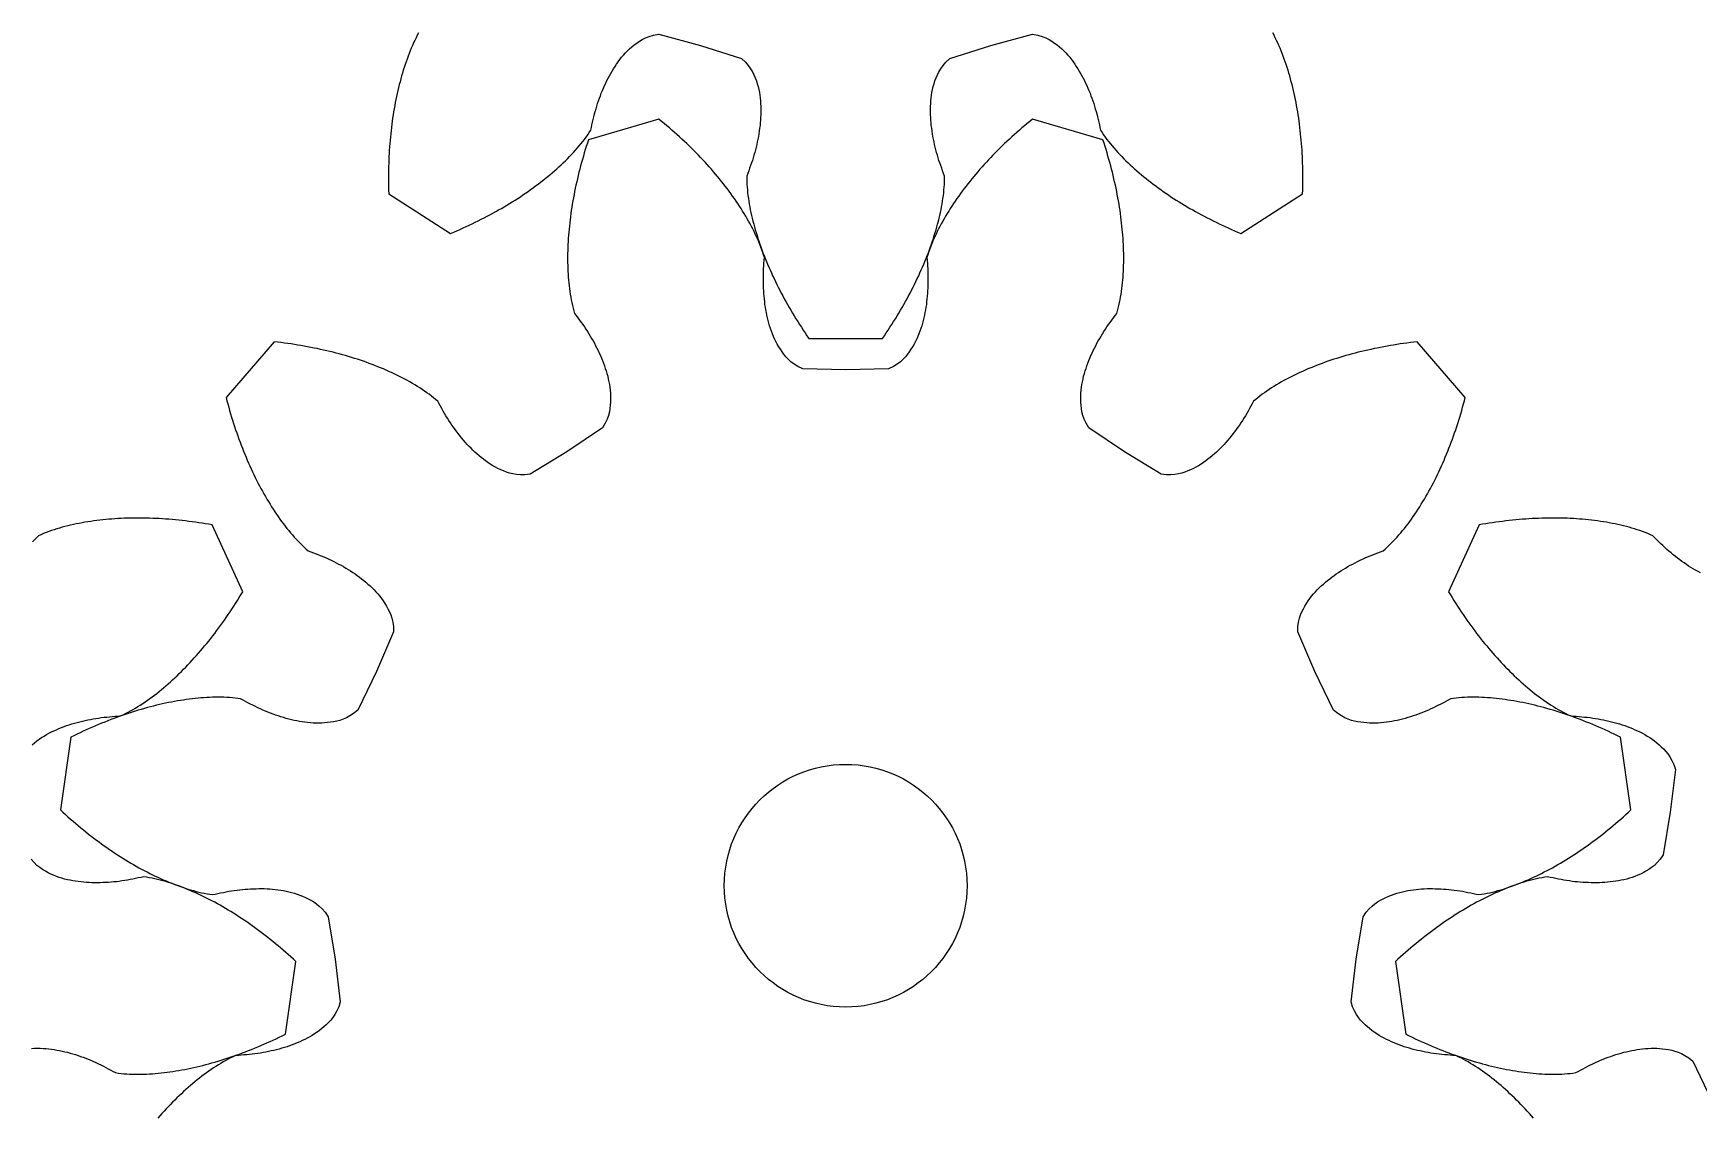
# Model space of a CAD drawing. Header units: metres. Extents: x -83 to 83, y -83 to 83.
# Drawn here: x -26.8 to 28.1, y -7.6 to 28.1 of the extents above; entities that cross this region are included whole.
import ezdxf

# ---------------------------------------------------------------- set-up
doc = ezdxf.new("R2010")
doc.units = ezdxf.units.M

msp = doc.modelspace()

# ---------------------------------------------------------------- linework, layer by layer
for points in [[(-14.075, 28.106), (-14.118, 28.024), (-14.16, 27.941), (-14.201, 27.857), (-14.24, 27.772), (-14.279, 27.686), (-14.316, 27.599), (-14.353, 27.512), (-14.388, 27.423), (-14.422, 27.334), (-14.455, 27.243), (-14.488, 27.152), (-14.519, 27.061), (-14.549, 26.968), (-14.579, 26.875), (-14.607, 26.781), (-14.635, 26.687), (-14.662, 26.591), (-14.687, 26.496), (-14.712, 26.399), (-14.736, 26.302), (-14.76, 26.204), (-14.782, 26.106), (-14.803, 26.007), (-14.824, 25.907), (-14.844, 25.807), (-14.863, 25.707), (-14.881, 25.606), (-14.898, 25.504), (-14.914, 25.401), (-14.93, 25.299), (-14.945, 25.195), (-14.959, 25.092), (-14.972, 24.987), (-14.984, 24.882), (-14.995, 24.777), (-15.006, 24.671), (-15.016, 24.565), (-15.025, 24.458), (-15.033, 24.351), (-15.04, 24.243), (-15.047, 24.135), (-15.052, 24.027), (-15.057, 23.918), (-15.061, 23.808), (-15.064, 23.699), (-15.066, 23.588), (-15.068, 23.478), (-15.069, 23.367), (-15.069, 23.255), (-15.068, 23.143), (-15.066, 23.031), (-15.063, 22.919), (-15.06, 22.806), (-13.023, 21.497), (-12.919, 21.54), (-12.815, 21.585), (-12.713, 21.63), (-12.61, 21.675), (-12.509, 21.722), (-12.408, 21.768), (-12.308, 21.816), (-12.209, 21.864), (-12.11, 21.912), (-12.013, 21.961), (-11.915, 22.011), (-11.819, 22.061), (-11.723, 22.112), (-11.629, 22.163), (-11.534, 22.215), (-11.441, 22.268), (-11.348, 22.321), (-11.257, 22.374), (-11.165, 22.428), (-11.075, 22.483), (-10.986, 22.538), (-10.897, 22.594), (-10.809, 22.65), (-10.722, 22.707), (-10.636, 22.765), (-10.55, 22.823), (-10.466, 22.881), (-10.382, 22.94), (-10.299, 23), (-10.217, 23.06), (-10.136, 23.12), (-10.056, 23.182), (-9.977, 23.243), (-9.899, 23.306), (-9.821, 23.368), (-9.745, 23.432), (-9.669, 23.495), (-9.595, 23.56), (-9.521, 23.625), (-9.449, 23.69), (-9.377, 23.756), (-9.307, 23.823), (-9.237, 23.89), (-9.169, 23.958), (-9.102, 24.026), (-9.036, 24.095), (-8.971, 24.164), (-8.908, 24.235), (-8.845, 24.305), (-8.785, 24.377), (-8.725, 24.448), (-8.667, 24.521), (-8.61, 24.595), (-8.556, 24.669), (-8.502, 24.744), (-8.451, 24.819), (-8.402, 24.896), (-8.382, 24.985), (-8.363, 25.075), (-8.343, 25.165), (-8.322, 25.254), (-8.299, 25.343), (-8.278, 25.432), (-8.254, 25.519), (-8.228, 25.607), (-8.202, 25.694), (-8.175, 25.78), (-8.144, 25.865), (-8.115, 25.95), (-8.084, 26.035), (-8.053, 26.12), (-8.017, 26.202), (-7.983, 26.286), (-7.948, 26.369), (-7.909, 26.45), (-7.872, 26.532), (-7.83, 26.612), (-7.787, 26.691), (-7.743, 26.77), (-7.697, 26.848), (-7.65, 26.925), (-7.601, 27.002), (-7.551, 27.078), (-7.496, 27.152), (-7.443, 27.227), (-7.384, 27.3), (-7.323, 27.371), (-7.261, 27.442), (-7.192, 27.51), (-7.12, 27.577), (-7.046, 27.643), (-6.97, 27.708), (-6.886, 27.77), (-6.798, 27.831), (-6.702, 27.888), (-6.595, 27.942), (-6.471, 27.988), (-6.333, 28.03), (-6.158, 28.058), (-4.789, 27.689), (-4.789, 27.689), (-3.438, 27.259), (-3.306, 27.141), (-3.213, 27.031), (-3.133, 26.925), (-3.073, 26.823), (-3.022, 26.722), (-2.982, 26.624), (-2.944, 26.526), (-2.915, 26.43), (-2.889, 26.335), (-2.865, 26.24), (-2.844, 26.145), (-2.829, 26.052), (-2.817, 25.959), (-2.807, 25.866), (-2.803, 25.774), (-2.796, 25.682), (-2.795, 25.591), (-2.796, 25.5), (-2.798, 25.409), (-2.802, 25.319), (-2.807, 25.229), (-2.814, 25.139), (-2.822, 25.049), (-2.835, 24.96), (-2.846, 24.871), (-2.861, 24.782), (-2.878, 24.693), (-2.893, 24.605), (-2.912, 24.516), (-2.932, 24.428), (-2.953, 24.341), (-2.973, 24.253), (-2.997, 24.165), (-3.022, 24.078), (-3.048, 23.991), (-3.075, 23.904), (-3.105, 23.817), (-3.134, 23.731), (-3.165, 23.645), (-3.196, 23.558), (-3.229, 23.472), (-3.26, 23.386), (-3.26, 23.295), (-3.258, 23.204), (-3.254, 23.112), (-3.248, 23.02), (-3.24, 22.928), (-3.23, 22.835), (-3.219, 22.742), (-3.207, 22.649), (-3.192, 22.556), (-3.177, 22.463), (-3.16, 22.37), (-3.142, 22.276), (-3.122, 22.182), (-3.101, 22.088), (-3.079, 21.994), (-3.056, 21.9), (-3.032, 21.806), (-3.006, 21.712), (-2.979, 21.617), (-2.951, 21.523), (-2.922, 21.428), (-2.892, 21.334), (-2.861, 21.239), (-2.829, 21.144), (-2.795, 21.05), (-2.761, 20.955), (-2.726, 20.86), (-2.689, 20.765), (-2.652, 20.67), (-2.613, 20.575), (-2.574, 20.48), (-2.533, 20.385), (-2.492, 20.291), (-2.449, 20.196), (-2.406, 20.101), (-2.361, 20.006), (-2.316, 19.911), (-2.27, 19.816), (-2.222, 19.721), (-2.174, 19.627), (-2.125, 19.532), (-2.074, 19.437), (-2.023, 19.343), (-1.971, 19.248), (-1.918, 19.154), (-1.864, 19.06), (-1.809, 18.965), (-1.754, 18.871), (-1.697, 18.777), (-1.639, 18.683), (-1.581, 18.589), (-1.521, 18.495), (-1.461, 18.402), (-1.4, 18.308), (-1.338, 18.215), (-1.275, 18.121), (-1.211, 18.028), (1.211, 18.028), (1.275, 18.121), (1.338, 18.215), (1.4, 18.308), (1.461, 18.402), (1.521, 18.495), (1.581, 18.589), (1.639, 18.683), (1.697, 18.777), (1.754, 18.871), (1.809, 18.965), (1.864, 19.06), (1.918, 19.154), (1.971, 19.248), (2.023, 19.343), (2.074, 19.437), (2.125, 19.532), (2.174, 19.627), (2.222, 19.721), (2.27, 19.816), (2.316, 19.911), (2.361, 20.006), (2.406, 20.101), (2.449, 20.196), (2.492, 20.291), (2.533, 20.385), (2.574, 20.48), (2.613, 20.575), (2.652, 20.67), (2.689, 20.765), (2.726, 20.86), (2.761, 20.955), (2.795, 21.05), (2.829, 21.144), (2.861, 21.239), (2.892, 21.334), (2.922, 21.428), (2.951, 21.523), (2.979, 21.617), (3.006, 21.712), (3.032, 21.806), (3.056, 21.9), (3.079, 21.994), (3.101, 22.088), (3.122, 22.182), (3.142, 22.276), (3.16, 22.37), (3.177, 22.463), (3.192, 22.556), (3.207, 22.649), (3.219, 22.742), (3.23, 22.835), (3.24, 22.928), (3.248, 23.02), (3.254, 23.112), (3.258, 23.204), (3.26, 23.295), (3.26, 23.386), (3.229, 23.472), (3.196, 23.558), (3.165, 23.645), (3.134, 23.731), (3.105, 23.817), (3.075, 23.904), (3.048, 23.991), (3.022, 24.078), (2.997, 24.165), (2.973, 24.253), (2.953, 24.341), (2.932, 24.428), (2.912, 24.516), (2.893, 24.605), (2.878, 24.693), (2.861, 24.782), (2.846, 24.871), (2.835, 24.96), (2.822, 25.049), (2.814, 25.139), (2.807, 25.229), (2.802, 25.319), (2.798, 25.409), (2.796, 25.5), (2.795, 25.591), (2.796, 25.682), (2.803, 25.774), (2.807, 25.866), (2.817, 25.959), (2.829, 26.052), (2.844, 26.145), (2.865, 26.24), (2.889, 26.335), (2.915, 26.43), (2.944, 26.526), (2.982, 26.624), (3.022, 26.722), (3.073, 26.823), (3.133, 26.925), (3.213, 27.031), (3.306, 27.141), (3.438, 27.259), (4.789, 27.689), (4.789, 27.689), (6.158, 28.058), (6.333, 28.03), (6.471, 27.988), (6.595, 27.942), (6.702, 27.888), (6.798, 27.831), (6.886, 27.77), (6.97, 27.708), (7.046, 27.643), (7.12, 27.577), (7.192, 27.51), (7.261, 27.442), (7.323, 27.371), (7.384, 27.3), (7.443, 27.227), (7.496, 27.152), (7.551, 27.078), (7.601, 27.002), (7.65, 26.925), (7.697, 26.848), (7.743, 26.77), (7.787, 26.691), (7.83, 26.612), (7.872, 26.532), (7.909, 26.45), (7.948, 26.369), (7.983, 26.286), (8.017, 26.202), (8.053, 26.12), (8.084, 26.035), (8.115, 25.95), (8.144, 25.865), (8.175, 25.78), (8.202, 25.694), (8.228, 25.607), (8.254, 25.519), (8.278, 25.432), (8.299, 25.343), (8.322, 25.254), (8.343, 25.165), (8.363, 25.075), (8.382, 24.985), (8.402, 24.896), (8.451, 24.819), (8.502, 24.744), (8.556, 24.669), (8.61, 24.595), (8.667, 24.521), (8.725, 24.448), (8.785, 24.377), (8.845, 24.305), (8.908, 24.235), (8.971, 24.164), (9.036, 24.095), (9.102, 24.026), (9.169, 23.958), (9.237, 23.89), (9.307, 23.823), (9.377, 23.756), (9.449, 23.69), (9.521, 23.625), (9.595, 23.56), (9.669, 23.495), (9.745, 23.432), (9.821, 23.368), (9.899, 23.306), (9.977, 23.243), (10.056, 23.182), (10.136, 23.12), (10.217, 23.06), (10.299, 23), (10.382, 22.94), (10.466, 22.881), (10.55, 22.823), (10.636, 22.765), (10.722, 22.707), (10.809, 22.65), (10.897, 22.594), (10.986, 22.538), (11.075, 22.483), (11.165, 22.428), (11.257, 22.374), (11.348, 22.321), (11.441, 22.268), (11.534, 22.215), (11.629, 22.163), (11.723, 22.112), (11.819, 22.061), (11.915, 22.011), (12.013, 21.961), (12.11, 21.912), (12.209, 21.864), (12.308, 21.816), (12.408, 21.768), (12.509, 21.722), (12.61, 21.675), (12.712, 21.63), (12.815, 21.585), (12.919, 21.54), (13.023, 21.497), (15.06, 22.806), (15.063, 22.919), (15.066, 23.031), (15.068, 23.143), (15.069, 23.255), (15.069, 23.367), (15.068, 23.478), (15.066, 23.588), (15.064, 23.699), (15.061, 23.808), (15.057, 23.918), (15.052, 24.027), (15.047, 24.135), (15.04, 24.243), (15.033, 24.351), (15.025, 24.458), (15.016, 24.565), (15.006, 24.671), (14.995, 24.777), (14.984, 24.882), (14.972, 24.987), (14.959, 25.092), (14.945, 25.195), (14.93, 25.299), (14.914, 25.401), (14.898, 25.504), (14.881, 25.606), (14.863, 25.707), (14.844, 25.807), (14.824, 25.907), (14.803, 26.007), (14.782, 26.106), (14.76, 26.204), (14.736, 26.302), (14.712, 26.399), (14.687, 26.496), (14.662, 26.591), (14.635, 26.687), (14.607, 26.781), (14.579, 26.875), (14.549, 26.968), (14.519, 27.061), (14.488, 27.152), (14.455, 27.243), (14.422, 27.334), (14.388, 27.423), (14.353, 27.512), (14.316, 27.599), (14.279, 27.686), (14.24, 27.772), (14.201, 27.857), (14.16, 27.941), (14.118, 28.024), (14.075, 28.106)], [(22.671, -7.661), (22.602, -7.583), (22.533, -7.506), (22.463, -7.429), (22.393, -7.354), (22.323, -7.279), (22.252, -7.206), (22.181, -7.133), (22.11, -7.062), (22.038, -6.991), (21.965, -6.921), (21.893, -6.853), (21.819, -6.785), (21.746, -6.718), (21.672, -6.653), (21.598, -6.588), (21.523, -6.525), (21.448, -6.462), (21.372, -6.401), (21.296, -6.34), (21.22, -6.281), (21.143, -6.223), (21.066, -6.167), (20.988, -6.111), (20.91, -6.057), (20.832, -6.004), (20.753, -5.953), (20.674, -5.902), (20.594, -5.854), (20.514, -5.807), (20.433, -5.761), (20.352, -5.717), (20.27, -5.675), (20.188, -5.636), (20.105, -5.598), (20.014, -5.59), (19.922, -5.584), (19.831, -5.577), (19.739, -5.569), (19.649, -5.56), (19.557, -5.551), (19.467, -5.54), (19.377, -5.527), (19.287, -5.513), (19.198, -5.499), (19.11, -5.481), (19.021, -5.464), (18.932, -5.445), (18.844, -5.426), (18.757, -5.403), (18.67, -5.381), (18.583, -5.358), (18.497, -5.331), (18.411, -5.306), (18.326, -5.276), (18.241, -5.245), (18.157, -5.212), (18.073, -5.178), (17.99, -5.142), (17.907, -5.105), (17.824, -5.066), (17.743, -5.022), (17.661, -4.98), (17.581, -4.932), (17.502, -4.882), (17.423, -4.83), (17.346, -4.772), (17.269, -4.71), (17.193, -4.647), (17.118, -4.581), (17.044, -4.506), (16.972, -4.428), (16.901, -4.341), (16.834, -4.243), (16.77, -4.127), (16.709, -3.996), (16.656, -3.827), (16.827, -2.419), (16.827, -2.419), (17.059, -1.021), (17.158, -0.873), (17.253, -0.765), (17.347, -0.671), (17.44, -0.597), (17.532, -0.533), (17.624, -0.479), (17.715, -0.428), (17.806, -0.385), (17.897, -0.346), (17.987, -0.309), (18.078, -0.274), (18.168, -0.246), (18.259, -0.221), (18.349, -0.197), (18.439, -0.18), (18.529, -0.161), (18.619, -0.147), (18.71, -0.134), (18.8, -0.124), (18.89, -0.115), (18.98, -0.107), (19.07, -0.101), (19.16, -0.096), (19.25, -0.096), (19.34, -0.094), (19.43, -0.097), (19.52, -0.101), (19.61, -0.103), (19.7, -0.109), (19.79, -0.117), (19.88, -0.125), (19.97, -0.133), (20.059, -0.144), (20.149, -0.156), (20.239, -0.169), (20.329, -0.184), (20.419, -0.201), (20.509, -0.218), (20.599, -0.236), (20.688, -0.255), (20.778, -0.275), (20.868, -0.293), (20.958, -0.28), (21.048, -0.265), (21.139, -0.248), (21.229, -0.229), (21.319, -0.208), (21.409, -0.185), (21.499, -0.161), (21.59, -0.135), (21.68, -0.108), (21.77, -0.079), (21.86, -0.049), (21.95, -0.018), (22.04, 0.015), (22.13, 0.049), (22.22, 0.084), (22.31, 0.12), (22.399, 0.158), (22.489, 0.197), (22.579, 0.236), (22.668, 0.278), (22.758, 0.32), (22.847, 0.363), (22.936, 0.407), (23.026, 0.453), (23.115, 0.499), (23.204, 0.547), (23.292, 0.595), (23.381, 0.645), (23.47, 0.695), (23.558, 0.747), (23.646, 0.8), (23.735, 0.853), (23.823, 0.908), (23.911, 0.963), (23.998, 1.02), (24.086, 1.077), (24.173, 1.136), (24.261, 1.195), (24.348, 1.256), (24.435, 1.317), (24.521, 1.379), (24.608, 1.442), (24.694, 1.506), (24.78, 1.571), (24.866, 1.637), (24.952, 1.704), (25.037, 1.772), (25.123, 1.84), (25.208, 1.91), (25.293, 1.98), (25.377, 2.052), (25.462, 2.124), (25.546, 2.197), (25.63, 2.271), (25.713, 2.346), (25.797, 2.421), (25.88, 2.498), (25.535, 4.895), (25.434, 4.945), (25.333, 4.994), (25.231, 5.042), (25.13, 5.089), (25.029, 5.136), (24.927, 5.181), (24.826, 5.226), (24.725, 5.269), (24.624, 5.312), (24.522, 5.354), (24.421, 5.395), (24.32, 5.435), (24.219, 5.474), (24.118, 5.512), (24.017, 5.549), (23.917, 5.585), (23.816, 5.62), (23.715, 5.655), (23.615, 5.688), (23.514, 5.721), (23.414, 5.752), (23.314, 5.782), (23.213, 5.812), (23.113, 5.841), (23.014, 5.868), (22.914, 5.895), (22.814, 5.92), (22.715, 5.945), (22.616, 5.969), (22.517, 5.991), (22.418, 6.013), (22.319, 6.033), (22.22, 6.053), (22.122, 6.071), (22.024, 6.089), (21.926, 6.105), (21.828, 6.12), (21.731, 6.134), (21.634, 6.147), (21.537, 6.159), (21.44, 6.17), (21.343, 6.18), (21.247, 6.188), (21.151, 6.195), (21.056, 6.201), (20.961, 6.206), (20.866, 6.209), (20.771, 6.212), (20.677, 6.212), (20.583, 6.212), (20.49, 6.21), (20.397, 6.206), (20.304, 6.201), (20.212, 6.193), (20.121, 6.185), (20.03, 6.174), (19.94, 6.16), (19.859, 6.117), (19.779, 6.073), (19.698, 6.029), (19.617, 5.987), (19.535, 5.946), (19.454, 5.904), (19.372, 5.865), (19.289, 5.826), (19.206, 5.789), (19.123, 5.753), (19.039, 5.721), (18.955, 5.687), (18.871, 5.655), (18.786, 5.623), (18.701, 5.596), (18.615, 5.567), (18.53, 5.539), (18.443, 5.516), (18.357, 5.49), (18.269, 5.469), (18.181, 5.45), (18.092, 5.432), (18.003, 5.415), (17.914, 5.4), (17.824, 5.386), (17.734, 5.374), (17.641, 5.368), (17.55, 5.359), (17.457, 5.356), (17.363, 5.355), (17.268, 5.356), (17.172, 5.364), (17.074, 5.374), (16.976, 5.386), (16.877, 5.401), (16.775, 5.424), (16.672, 5.45), (16.565, 5.486), (16.455, 5.531), (16.339, 5.595), (16.217, 5.672), (16.081, 5.786), (15.464, 7.062), (15.464, 7.062), (14.903, 8.364), (14.906, 8.542), (14.928, 8.684), (14.956, 8.814), (14.994, 8.927), (15.037, 9.03), (15.085, 9.125), (15.134, 9.218), (15.188, 9.302), (15.243, 9.385), (15.299, 9.465), (15.356, 9.543), (15.417, 9.615), (15.48, 9.686), (15.543, 9.754), (15.609, 9.817), (15.675, 9.883), (15.743, 9.943), (15.812, 10.002), (15.882, 10.06), (15.953, 10.116), (16.025, 10.171), (16.097, 10.225), (16.17, 10.278), (16.246, 10.326), (16.321, 10.376), (16.398, 10.423), (16.475, 10.469), (16.552, 10.515), (16.631, 10.559), (16.711, 10.601), (16.791, 10.642), (16.871, 10.685), (16.953, 10.724), (17.035, 10.762), (17.118, 10.8), (17.201, 10.836), (17.286, 10.87), (17.371, 10.905), (17.456, 10.938), (17.542, 10.971), (17.628, 11.003), (17.714, 11.036), (17.783, 11.095), (17.85, 11.156), (17.917, 11.22), (17.983, 11.284), (18.047, 11.351), (18.111, 11.419), (18.174, 11.488), (18.236, 11.558), (18.297, 11.63), (18.357, 11.703), (18.416, 11.777), (18.475, 11.852), (18.533, 11.928), (18.591, 12.005), (18.647, 12.083), (18.703, 12.163), (18.758, 12.243), (18.813, 12.324), (18.867, 12.406), (18.92, 12.489), (18.972, 12.573), (19.024, 12.657), (19.075, 12.743), (19.126, 12.829), (19.175, 12.917), (19.225, 13.005), (19.273, 13.094), (19.321, 13.183), (19.368, 13.274), (19.415, 13.365), (19.46, 13.457), (19.506, 13.55), (19.55, 13.643), (19.594, 13.737), (19.637, 13.832), (19.68, 13.928), (19.722, 14.025), (19.763, 14.122), (19.804, 14.22), (19.844, 14.318), (19.883, 14.417), (19.922, 14.517), (19.96, 14.618), (19.997, 14.719), (20.034, 14.821), (20.07, 14.924), (20.105, 15.027), (20.14, 15.131), (20.174, 15.235), (20.207, 15.34), (20.239, 15.446), (20.271, 15.552), (20.303, 15.659), (20.333, 15.767), (20.363, 15.875), (20.392, 15.984), (20.421, 16.093), (18.835, 17.923), (18.723, 17.91), (18.611, 17.897), (18.5, 17.883), (18.389, 17.868), (18.279, 17.852), (18.169, 17.835), (18.06, 17.818), (17.951, 17.8), (17.843, 17.781), (17.735, 17.762), (17.628, 17.741), (17.521, 17.72), (17.415, 17.699), (17.31, 17.676), (17.205, 17.653), (17.1, 17.629), (16.996, 17.604), (16.893, 17.578), (16.791, 17.552), (16.689, 17.525), (16.587, 17.497), (16.486, 17.469), (16.386, 17.44), (16.287, 17.41), (16.188, 17.379), (16.089, 17.347), (15.992, 17.315), (15.895, 17.282), (15.799, 17.248), (15.703, 17.213), (15.608, 17.178), (15.514, 17.142), (15.421, 17.105), (15.328, 17.067), (15.236, 17.029), (15.145, 16.99), (15.054, 16.95), (14.965, 16.909), (14.876, 16.867), (14.788, 16.825), (14.701, 16.782), (14.614, 16.738), (14.529, 16.693), (14.444, 16.647), (14.361, 16.6), (14.278, 16.553), (14.196, 16.505), (14.115, 16.455), (14.036, 16.405), (13.957, 16.354), (13.88, 16.301), (13.804, 16.248), (13.729, 16.194), (13.655, 16.138), (13.583, 16.081), (13.513, 16.023), (13.444, 15.963), (13.399, 15.883), (13.356, 15.802), (13.311, 15.722), (13.266, 15.642), (13.22, 15.563), (13.174, 15.484), (13.126, 15.407), (13.077, 15.33), (13.028, 15.254), (12.977, 15.179), (12.924, 15.106), (12.871, 15.032), (12.818, 14.96), (12.764, 14.887), (12.707, 14.818), (12.651, 14.747), (12.594, 14.678), (12.533, 14.611), (12.474, 14.543), (12.412, 14.478), (12.348, 14.414), (12.284, 14.351), (12.218, 14.289), (12.151, 14.228), (12.082, 14.168), (12.013, 14.109), (11.939, 14.053), (11.867, 13.997), (11.79, 13.944), (11.712, 13.892), (11.632, 13.842), (11.546, 13.796), (11.459, 13.752), (11.369, 13.709), (11.278, 13.668), (11.179, 13.632), (11.078, 13.599), (10.97, 13.571), (10.852, 13.55), (10.72, 13.54), (10.576, 13.539), (10.4, 13.561), (9.191, 14.301), (9.191, 14.301), (8.015, 15.094), (7.922, 15.245), (7.863, 15.376), (7.817, 15.5), (7.788, 15.616), (7.768, 15.726), (7.756, 15.832), (7.748, 15.936), (7.747, 16.037), (7.749, 16.136), (7.753, 16.234), (7.759, 16.331), (7.771, 16.424), (7.786, 16.517), (7.802, 16.609), (7.824, 16.698), (7.843, 16.788), (7.868, 16.876), (7.894, 16.963), (7.922, 17.049), (7.951, 17.135), (7.982, 17.22), (8.014, 17.305), (8.047, 17.388), (8.084, 17.47), (8.12, 17.553), (8.16, 17.634), (8.2, 17.714), (8.24, 17.795), (8.283, 17.874), (8.327, 17.953), (8.372, 18.031), (8.416, 18.11), (8.464, 18.187), (8.512, 18.264), (8.562, 18.34), (8.612, 18.416), (8.665, 18.49), (8.718, 18.565), (8.771, 18.639), (8.826, 18.713), (8.881, 18.786), (8.935, 18.86), (8.961, 18.948), (8.985, 19.036), (9.007, 19.125), (9.027, 19.215), (9.045, 19.306), (9.062, 19.397), (9.078, 19.49), (9.092, 19.582), (9.104, 19.676), (9.116, 19.77), (9.126, 19.864), (9.135, 19.959), (9.142, 20.054), (9.149, 20.15), (9.154, 20.247), (9.158, 20.344), (9.162, 20.441), (9.164, 20.539), (9.164, 20.637), (9.164, 20.735), (9.163, 20.834), (9.161, 20.933), (9.158, 21.033), (9.153, 21.133), (9.148, 21.233), (9.142, 21.334), (9.135, 21.435), (9.126, 21.536), (9.117, 21.638), (9.107, 21.74), (9.096, 21.842), (9.084, 21.944), (9.071, 22.047), (9.056, 22.15), (9.042, 22.253), (9.026, 22.357), (9.009, 22.461), (8.991, 22.565), (8.972, 22.669), (8.953, 22.774), (8.932, 22.878), (8.91, 22.983), (8.888, 23.088), (8.865, 23.194), (8.84, 23.299), (8.815, 23.405), (8.789, 23.511), (8.762, 23.617), (8.734, 23.723), (8.706, 23.83), (8.676, 23.936), (8.645, 24.043), (8.614, 24.15), (8.581, 24.257), (8.548, 24.364), (8.514, 24.471), (8.479, 24.579), (6.155, 25.261), (6.155, 25.261), (6.068, 25.189), (5.981, 25.118), (5.895, 25.046), (5.81, 24.973), (5.726, 24.9), (5.642, 24.827), (5.56, 24.753), (5.478, 24.679), (5.397, 24.605), (5.317, 24.53), (5.238, 24.455), (5.159, 24.38), (5.082, 24.304), (5.005, 24.228), (4.93, 24.152), (4.855, 24.075), (4.781, 23.998), (4.708, 23.921), (4.636, 23.844), (4.565, 23.766), (4.494, 23.687), (4.425, 23.609), (4.356, 23.53), (4.289, 23.451), (4.222, 23.372), (4.157, 23.292), (4.092, 23.212), (4.028, 23.132), (3.966, 23.051), (3.904, 22.971), (3.843, 22.89), (3.784, 22.808), (3.725, 22.727), (3.667, 22.645), (3.611, 22.563), (3.555, 22.481), (3.501, 22.398), (3.447, 22.315), (3.395, 22.232), (3.344, 22.149), (3.294, 22.065), (3.245, 21.982), (3.198, 21.898), (3.151, 21.814), (3.106, 21.729), (3.062, 21.644), (3.02, 21.56), (2.978, 21.474), (2.939, 21.389), (2.9, 21.303), (2.863, 21.218), (2.828, 21.132), (2.794, 21.045), (2.763, 20.959), (2.733, 20.872), (2.705, 20.785), (2.68, 20.697), (2.685, 20.606), (2.692, 20.514), (2.698, 20.423), (2.703, 20.331), (2.707, 20.24), (2.711, 20.148), (2.713, 20.057), (2.713, 19.967), (2.712, 19.876), (2.711, 19.785), (2.705, 19.695), (2.701, 19.605), (2.696, 19.515), (2.689, 19.425), (2.678, 19.335), (2.669, 19.246), (2.659, 19.156), (2.644, 19.068), (2.631, 18.978), (2.614, 18.89), (2.595, 18.802), (2.575, 18.714), (2.553, 18.626), (2.53, 18.538), (2.505, 18.451), (2.478, 18.364), (2.446, 18.277), (2.416, 18.19), (2.38, 18.104), (2.342, 18.018), (2.302, 17.933), (2.255, 17.848), (2.205, 17.764), (2.153, 17.679), (2.098, 17.595), (2.034, 17.512), (1.968, 17.429), (1.891, 17.347), (1.804, 17.266), (1.698, 17.186), (1.578, 17.107), (1.417, 17.031), (0, 17), (0, 17), (-1.417, 17.031), (-1.578, 17.107), (-1.698, 17.186), (-1.804, 17.266), (-1.891, 17.347), (-1.968, 17.429), (-2.034, 17.512), (-2.098, 17.595), (-2.153, 17.679), (-2.205, 17.764), (-2.255, 17.848), (-2.302, 17.933), (-2.342, 18.018), (-2.38, 18.104), (-2.416, 18.19), (-2.446, 18.277), (-2.478, 18.364), (-2.505, 18.451), (-2.53, 18.538), (-2.553, 18.626), (-2.575, 18.714), (-2.595, 18.802), (-2.614, 18.89), (-2.631, 18.978), (-2.644, 19.068), (-2.659, 19.156), (-2.669, 19.246), (-2.678, 19.335), (-2.689, 19.425), (-2.696, 19.515), (-2.701, 19.605), (-2.705, 19.695), (-2.711, 19.785), (-2.712, 19.876), (-2.713, 19.967), (-2.713, 20.057), (-2.711, 20.148), (-2.707, 20.24), (-2.703, 20.331), (-2.698, 20.423), (-2.692, 20.514), (-2.685, 20.606), (-2.68, 20.697), (-2.705, 20.785), (-2.733, 20.872), (-2.763, 20.959), (-2.794, 21.045), (-2.828, 21.132), (-2.863, 21.218), (-2.9, 21.303), (-2.939, 21.389), (-2.978, 21.474), (-3.02, 21.56), (-3.062, 21.644), (-3.106, 21.729), (-3.151, 21.814), (-3.198, 21.898), (-3.245, 21.982), (-3.294, 22.065), (-3.344, 22.149), (-3.395, 22.232), (-3.447, 22.315), (-3.501, 22.398), (-3.555, 22.481), (-3.611, 22.563), (-3.667, 22.645), (-3.725, 22.727), (-3.784, 22.808), (-3.843, 22.89), (-3.904, 22.971), (-3.966, 23.051), (-4.028, 23.132), (-4.092, 23.212), (-4.157, 23.292), (-4.222, 23.372), (-4.289, 23.451), (-4.356, 23.53), (-4.425, 23.609), (-4.494, 23.687), (-4.565, 23.766), (-4.636, 23.844), (-4.708, 23.921), (-4.781, 23.998), (-4.855, 24.075), (-4.93, 24.152), (-5.005, 24.228), (-5.082, 24.304), (-5.159, 24.38), (-5.238, 24.455), (-5.317, 24.53), (-5.397, 24.605), (-5.478, 24.679), (-5.56, 24.753), (-5.642, 24.827), (-5.726, 24.9), (-5.81, 24.973), (-5.895, 25.046), (-5.981, 25.118), (-6.068, 25.189), (-6.155, 25.261), (-8.479, 24.579), (-8.514, 24.471), (-8.548, 24.364), (-8.581, 24.257), (-8.614, 24.15), (-8.645, 24.043), (-8.676, 23.936), (-8.706, 23.83), (-8.734, 23.723), (-8.762, 23.617), (-8.789, 23.511), (-8.815, 23.405), (-8.84, 23.299), (-8.865, 23.194), (-8.888, 23.088), (-8.91, 22.983), (-8.932, 22.878), (-8.953, 22.774), (-8.972, 22.669), (-8.991, 22.565), (-9.009, 22.461), (-9.026, 22.357), (-9.042, 22.253), (-9.056, 22.15), (-9.071, 22.047), (-9.084, 21.944), (-9.096, 21.842), (-9.107, 21.74), (-9.117, 21.638), (-9.126, 21.536), (-9.135, 21.435), (-9.142, 21.334), (-9.148, 21.233), (-9.153, 21.133), (-9.158, 21.033), (-9.161, 20.933), (-9.163, 20.834), (-9.164, 20.735), (-9.164, 20.637), (-9.164, 20.539), (-9.162, 20.441), (-9.158, 20.344), (-9.154, 20.247), (-9.149, 20.15), (-9.142, 20.054), (-9.135, 19.959), (-9.126, 19.864), (-9.116, 19.77), (-9.104, 19.676), (-9.092, 19.582), (-9.078, 19.49), (-9.062, 19.397), (-9.045, 19.306), (-9.027, 19.215), (-9.007, 19.125), (-8.985, 19.036), (-8.961, 18.948), (-8.935, 18.86), (-8.881, 18.786), (-8.826, 18.713), (-8.771, 18.639), (-8.718, 18.565), (-8.665, 18.49), (-8.612, 18.416), (-8.562, 18.34), (-8.512, 18.264), (-8.464, 18.187), (-8.416, 18.11), (-8.372, 18.031), (-8.327, 17.953), (-8.283, 17.874), (-8.24, 17.795), (-8.2, 17.714), (-8.16, 17.634), (-8.12, 17.553), (-8.084, 17.47), (-8.047, 17.388), (-8.014, 17.305), (-7.982, 17.22), (-7.951, 17.135), (-7.922, 17.049), (-7.894, 16.963), (-7.868, 16.876), (-7.843, 16.788), (-7.824, 16.698), (-7.802, 16.609), (-7.786, 16.517), (-7.771, 16.424), (-7.759, 16.331), (-7.753, 16.234), (-7.749, 16.136), (-7.747, 16.037), (-7.748, 15.936), (-7.756, 15.832), (-7.768, 15.726), (-7.788, 15.616), (-7.817, 15.5), (-7.863, 15.376), (-7.922, 15.245), (-8.015, 15.094), (-9.191, 14.301), (-9.191, 14.301), (-10.4, 13.561), (-10.576, 13.539), (-10.72, 13.54), (-10.852, 13.55), (-10.97, 13.571), (-11.078, 13.599), (-11.179, 13.632), (-11.278, 13.668), (-11.369, 13.709), (-11.459, 13.752), (-11.546, 13.796), (-11.632, 13.842), (-11.712, 13.892), (-11.79, 13.944), (-11.867, 13.997), (-11.939, 14.053), (-12.013, 14.109), (-12.082, 14.168), (-12.151, 14.228), (-12.218, 14.289), (-12.284, 14.351), (-12.348, 14.414), (-12.412, 14.478), (-12.474, 14.543), (-12.533, 14.611), (-12.594, 14.678), (-12.651, 14.747), (-12.707, 14.818), (-12.764, 14.887), (-12.818, 14.96), (-12.871, 15.032), (-12.924, 15.106), (-12.977, 15.179), (-13.028, 15.254), (-13.077, 15.33), (-13.126, 15.407), (-13.174, 15.484), (-13.22, 15.563), (-13.266, 15.642), (-13.311, 15.722), (-13.356, 15.802), (-13.399, 15.883), (-13.444, 15.963), (-13.513, 16.023), (-13.583, 16.081), (-13.655, 16.138), (-13.729, 16.194), (-13.804, 16.248), (-13.88, 16.301), (-13.957, 16.354), (-14.036, 16.405), (-14.115, 16.455), (-14.196, 16.505), (-14.278, 16.553), (-14.361, 16.6), (-14.444, 16.647), (-14.529, 16.693), (-14.614, 16.738), (-14.701, 16.782), (-14.788, 16.825), (-14.876, 16.867), (-14.965, 16.909), (-15.054, 16.95), (-15.145, 16.99), (-15.236, 17.029), (-15.328, 17.067), (-15.421, 17.105), (-15.514, 17.142), (-15.608, 17.178), (-15.703, 17.213), (-15.799, 17.248), (-15.895, 17.282), (-15.992, 17.315), (-16.089, 17.347), (-16.188, 17.379), (-16.287, 17.41), (-16.386, 17.44), (-16.486, 17.469), (-16.587, 17.497), (-16.689, 17.525), (-16.791, 17.552), (-16.893, 17.578), (-16.996, 17.604), (-17.1, 17.629), (-17.205, 17.653), (-17.31, 17.676), (-17.415, 17.699), (-17.521, 17.72), (-17.628, 17.741), (-17.735, 17.762), (-17.843, 17.781), (-17.951, 17.8), (-18.06, 17.818), (-18.169, 17.835), (-18.279, 17.852), (-18.389, 17.868), (-18.5, 17.883), (-18.611, 17.897), (-18.723, 17.91), (-18.835, 17.923), (-20.421, 16.093), (-20.392, 15.984), (-20.363, 15.875), (-20.333, 15.767), (-20.303, 15.659), (-20.271, 15.552), (-20.239, 15.446), (-20.207, 15.34), (-20.174, 15.235), (-20.14, 15.131), (-20.105, 15.027), (-20.07, 14.924), (-20.034, 14.821), (-19.997, 14.719), (-19.96, 14.618), (-19.922, 14.517), (-19.883, 14.417), (-19.844, 14.318), (-19.804, 14.22), (-19.763, 14.122), (-19.722, 14.025), (-19.68, 13.928), (-19.637, 13.832), (-19.594, 13.737), (-19.55, 13.643), (-19.506, 13.55), (-19.46, 13.457), (-19.415, 13.365), (-19.368, 13.274), (-19.321, 13.183), (-19.273, 13.094), (-19.225, 13.005), (-19.175, 12.917), (-19.126, 12.829), (-19.075, 12.743), (-19.024, 12.657), (-18.972, 12.573), (-18.92, 12.489), (-18.867, 12.406), (-18.813, 12.324), (-18.758, 12.243), (-18.703, 12.163), (-18.647, 12.083), (-18.591, 12.005), (-18.533, 11.928), (-18.475, 11.852), (-18.416, 11.777), (-18.357, 11.703), (-18.297, 11.63), (-18.235, 11.558), (-18.174, 11.488), (-18.111, 11.419), (-18.047, 11.351), (-17.983, 11.284), (-17.917, 11.22), (-17.85, 11.156), (-17.783, 11.095), (-17.714, 11.036), (-17.628, 11.003), (-17.542, 10.971), (-17.456, 10.938), (-17.371, 10.905), (-17.286, 10.87), (-17.201, 10.836), (-17.118, 10.8), (-17.035, 10.762), (-16.953, 10.724), (-16.871, 10.685), (-16.791, 10.642), (-16.711, 10.601), (-16.631, 10.559), (-16.552, 10.515), (-16.475, 10.469), (-16.398, 10.423), (-16.321, 10.376), (-16.246, 10.326), (-16.17, 10.278), (-16.097, 10.225), (-16.025, 10.171), (-15.953, 10.116), (-15.882, 10.06), (-15.812, 10.002), (-15.743, 9.943), (-15.675, 9.883), (-15.609, 9.817), (-15.543, 9.754), (-15.48, 9.686), (-15.417, 9.615), (-15.356, 9.543), (-15.299, 9.465), (-15.243, 9.385), (-15.188, 9.302), (-15.134, 9.218), (-15.085, 9.125), (-15.037, 9.03), (-14.994, 8.927), (-14.956, 8.814), (-14.928, 8.684), (-14.906, 8.542), (-14.903, 8.364), (-15.464, 7.062), (-15.464, 7.062), (-16.081, 5.786), (-16.217, 5.672), (-16.339, 5.595), (-16.455, 5.531), (-16.565, 5.486), (-16.672, 5.45), (-16.775, 5.424), (-16.877, 5.401), (-16.976, 5.386), (-17.074, 5.374), (-17.172, 5.364), (-17.268, 5.356), (-17.363, 5.355), (-17.457, 5.356), (-17.55, 5.359), (-17.641, 5.368), (-17.734, 5.374), (-17.824, 5.386), (-17.914, 5.4), (-18.003, 5.415), (-18.092, 5.432), (-18.181, 5.45), (-18.269, 5.469), (-18.357, 5.49), (-18.443, 5.516), (-18.53, 5.539), (-18.615, 5.567), (-18.701, 5.596), (-18.786, 5.623), (-18.871, 5.655), (-18.955, 5.687), (-19.039, 5.721), (-19.123, 5.753), (-19.206, 5.789), (-19.289, 5.826), (-19.372, 5.865), (-19.454, 5.904), (-19.535, 5.946), (-19.617, 5.987), (-19.698, 6.029), (-19.779, 6.073), (-19.859, 6.117), (-19.94, 6.16), (-20.03, 6.174), (-20.121, 6.185), (-20.212, 6.193), (-20.304, 6.201), (-20.397, 6.206), (-20.49, 6.21), (-20.583, 6.212), (-20.677, 6.212), (-20.771, 6.212), (-20.866, 6.209), (-20.961, 6.206), (-21.056, 6.201), (-21.151, 6.195), (-21.247, 6.188), (-21.343, 6.18), (-21.44, 6.17), (-21.537, 6.159), (-21.634, 6.147), (-21.731, 6.134), (-21.828, 6.12), (-21.926, 6.105), (-22.024, 6.089), (-22.122, 6.071), (-22.22, 6.053), (-22.319, 6.033), (-22.418, 6.013), (-22.517, 5.991), (-22.616, 5.969), (-22.715, 5.945), (-22.814, 5.92), (-22.914, 5.895), (-23.014, 5.868), (-23.113, 5.841), (-23.213, 5.812), (-23.314, 5.782), (-23.414, 5.752), (-23.514, 5.721), (-23.615, 5.688), (-23.715, 5.655), (-23.816, 5.62), (-23.917, 5.585), (-24.017, 5.549), (-24.118, 5.512), (-24.219, 5.474), (-24.32, 5.435), (-24.421, 5.395), (-24.522, 5.354), (-24.624, 5.312), (-24.725, 5.269), (-24.826, 5.226), (-24.927, 5.181), (-25.029, 5.136), (-25.13, 5.089), (-25.231, 5.042), (-25.333, 4.994), (-25.434, 4.945), (-25.535, 4.895), (-25.88, 2.498), (-25.797, 2.421), (-25.713, 2.346), (-25.63, 2.271), (-25.546, 2.197), (-25.462, 2.124), (-25.377, 2.052), (-25.293, 1.98), (-25.208, 1.91), (-25.123, 1.84), (-25.037, 1.772), (-24.952, 1.704), (-24.866, 1.637), (-24.78, 1.571), (-24.694, 1.506), (-24.608, 1.442), (-24.521, 1.379), (-24.435, 1.317), (-24.348, 1.256), (-24.261, 1.195), (-24.173, 1.136), (-24.086, 1.077), (-23.998, 1.02), (-23.911, 0.963), (-23.823, 0.908), (-23.735, 0.853), (-23.646, 0.8), (-23.558, 0.747), (-23.47, 0.695), (-23.381, 0.645), (-23.292, 0.595), (-23.204, 0.547), (-23.115, 0.499), (-23.026, 0.453), (-22.936, 0.407), (-22.847, 0.363), (-22.758, 0.32), (-22.668, 0.278), (-22.579, 0.236), (-22.489, 0.197), (-22.399, 0.158), (-22.31, 0.12), (-22.22, 0.084), (-22.13, 0.049), (-22.04, 0.015), (-21.95, -0.018), (-21.86, -0.049), (-21.77, -0.079), (-21.68, -0.108), (-21.59, -0.135), (-21.499, -0.161), (-21.409, -0.185), (-21.319, -0.208), (-21.229, -0.229), (-21.139, -0.248), (-21.048, -0.265), (-20.958, -0.28), (-20.868, -0.293), (-20.778, -0.275), (-20.688, -0.255), (-20.599, -0.236), (-20.509, -0.218), (-20.419, -0.201), (-20.329, -0.184), (-20.239, -0.169), (-20.149, -0.156), (-20.059, -0.144), (-19.97, -0.133), (-19.88, -0.125), (-19.79, -0.117), (-19.7, -0.109), (-19.61, -0.103), (-19.52, -0.101), (-19.43, -0.097), (-19.34, -0.094), (-19.25, -0.096), (-19.16, -0.096), (-19.07, -0.101), (-18.98, -0.107), (-18.89, -0.115), (-18.8, -0.124), (-18.71, -0.134), (-18.619, -0.147), (-18.529, -0.161), (-18.439, -0.18), (-18.349, -0.197), (-18.259, -0.221), (-18.168, -0.246), (-18.078, -0.274), (-17.987, -0.309), (-17.897, -0.346), (-17.806, -0.385), (-17.715, -0.428), (-17.624, -0.479), (-17.532, -0.533), (-17.44, -0.597), (-17.347, -0.671), (-17.253, -0.765), (-17.158, -0.873), (-17.059, -1.021), (-16.827, -2.419), (-16.827, -2.419), (-16.656, -3.827), (-16.709, -3.996), (-16.77, -4.127), (-16.834, -4.243), (-16.901, -4.341), (-16.972, -4.428), (-17.044, -4.506), (-17.118, -4.581), (-17.193, -4.647), (-17.269, -4.71), (-17.346, -4.772), (-17.423, -4.83), (-17.502, -4.882), (-17.581, -4.932), (-17.661, -4.98), (-17.743, -5.022), (-17.824, -5.066), (-17.907, -5.105), (-17.99, -5.142), (-18.073, -5.178), (-18.157, -5.212), (-18.241, -5.245), (-18.326, -5.276), (-18.411, -5.306), (-18.497, -5.331), (-18.583, -5.358), (-18.67, -5.381), (-18.757, -5.403), (-18.844, -5.426), (-18.932, -5.445), (-19.021, -5.464), (-19.11, -5.481), (-19.198, -5.499), (-19.287, -5.513), (-19.377, -5.527), (-19.467, -5.54), (-19.557, -5.551), (-19.649, -5.56), (-19.739, -5.569), (-19.831, -5.577), (-19.922, -5.584), (-20.014, -5.59), (-20.105, -5.598), (-20.188, -5.636), (-20.27, -5.675), (-20.352, -5.717), (-20.433, -5.761), (-20.514, -5.807), (-20.594, -5.854), (-20.674, -5.902), (-20.753, -5.953), (-20.832, -6.004), (-20.91, -6.057), (-20.988, -6.111), (-21.066, -6.167), (-21.143, -6.223), (-21.22, -6.281), (-21.296, -6.34), (-21.372, -6.401), (-21.448, -6.462), (-21.523, -6.525), (-21.598, -6.588), (-21.672, -6.653), (-21.746, -6.718), (-21.819, -6.785), (-21.893, -6.853), (-21.965, -6.921), (-22.038, -6.991), (-22.11, -7.062), (-22.181, -7.133), (-22.252, -7.206), (-22.323, -7.279), (-22.393, -7.354), (-22.463, -7.429), (-22.533, -7.506), (-22.602, -7.583), (-22.671, -7.661)], [(-26.807, 4.647), (-26.731, 4.71), (-26.654, 4.772), (-26.577, 4.83), (-26.498, 4.882), (-26.419, 4.932), (-26.339, 4.98), (-26.257, 5.022), (-26.176, 5.066), (-26.093, 5.105), (-26.01, 5.142), (-25.927, 5.178), (-25.843, 5.212), (-25.759, 5.245), (-25.674, 5.276), (-25.589, 5.306), (-25.503, 5.331), (-25.417, 5.358), (-25.33, 5.381), (-25.243, 5.403), (-25.156, 5.426), (-25.068, 5.445), (-24.979, 5.464), (-24.89, 5.481), (-24.802, 5.499), (-24.713, 5.513), (-24.623, 5.527), (-24.533, 5.54), (-24.443, 5.551), (-24.351, 5.56), (-24.261, 5.569), (-24.169, 5.577), (-24.078, 5.584), (-23.986, 5.59), (-23.895, 5.598), (-23.812, 5.636), (-23.73, 5.675), (-23.648, 5.717), (-23.567, 5.761), (-23.486, 5.807), (-23.406, 5.854), (-23.326, 5.902), (-23.247, 5.953), (-23.168, 6.004), (-23.09, 6.057), (-23.012, 6.111), (-22.934, 6.167), (-22.857, 6.223), (-22.78, 6.281), (-22.704, 6.34), (-22.628, 6.401), (-22.552, 6.462), (-22.477, 6.525), (-22.402, 6.588), (-22.328, 6.653), (-22.254, 6.718), (-22.181, 6.785), (-22.107, 6.853), (-22.035, 6.921), (-21.962, 6.991), (-21.89, 7.062), (-21.819, 7.133), (-21.748, 7.206), (-21.677, 7.279), (-21.607, 7.354), (-21.537, 7.429), (-21.467, 7.505), (-21.398, 7.583), (-21.329, 7.661), (-21.261, 7.74), (-21.193, 7.82), (-21.126, 7.9), (-21.059, 7.982), (-20.992, 8.064), (-20.926, 8.148), (-20.861, 8.232), (-20.795, 8.317), (-20.731, 8.402), (-20.666, 8.489), (-20.602, 8.577), (-20.539, 8.665), (-20.476, 8.754), (-20.413, 8.844), (-20.351, 8.934), (-20.29, 9.026), (-20.229, 9.118), (-20.168, 9.211), (-20.108, 9.305), (-20.048, 9.399), (-19.989, 9.495), (-19.93, 9.591), (-19.872, 9.688), (-20.878, 11.89), (-20.989, 11.91), (-21.101, 11.928), (-21.211, 11.946), (-21.322, 11.963), (-21.432, 11.979), (-21.542, 11.994), (-21.652, 12.008), (-21.761, 12.022), (-21.87, 12.034), (-21.979, 12.046), (-22.088, 12.056), (-22.196, 12.066), (-22.304, 12.075), (-22.412, 12.083), (-22.519, 12.091), (-22.626, 12.097), (-22.732, 12.102), (-22.839, 12.107), (-22.944, 12.111), (-23.05, 12.114), (-23.155, 12.115), (-23.26, 12.116), (-23.364, 12.117), (-23.468, 12.116), (-23.572, 12.114), (-23.675, 12.112), (-23.778, 12.108), (-23.88, 12.104), (-23.982, 12.098), (-24.083, 12.092), (-24.184, 12.085), (-24.285, 12.077), (-24.385, 12.068), (-24.484, 12.058), (-24.584, 12.047), (-24.682, 12.035), (-24.78, 12.022), (-24.878, 12.008), (-24.975, 11.993), (-25.071, 11.977), (-25.167, 11.96), (-25.262, 11.942), (-25.357, 11.923), (-25.451, 11.903), (-25.544, 11.882), (-25.637, 11.86), (-25.729, 11.836), (-25.82, 11.812), (-25.911, 11.786), (-26.001, 11.759), (-26.09, 11.731), (-26.178, 11.701), (-26.265, 11.67), (-26.351, 11.637), (-26.436, 11.603), (-26.52, 11.567), (-26.603, 11.528), (-26.669, 11.465), (-26.733, 11.399), (-26.799, 11.335)], [(28.171, 10.309), (28.091, 10.351), (28.012, 10.395), (27.934, 10.439), (27.858, 10.488), (27.781, 10.535), (27.707, 10.586), (27.633, 10.638), (27.559, 10.688), (27.487, 10.742), (27.415, 10.797), (27.344, 10.853), (27.272, 10.908), (27.203, 10.966), (27.134, 11.025), (27.065, 11.085), (26.997, 11.145), (26.931, 11.209), (26.865, 11.271), (26.799, 11.335), (26.733, 11.399), (26.669, 11.465), (26.603, 11.528), (26.52, 11.567), (26.436, 11.603), (26.351, 11.637), (26.265, 11.67), (26.178, 11.701), (26.09, 11.731), (26.001, 11.759), (25.911, 11.786), (25.82, 11.812), (25.729, 11.837), (25.637, 11.86), (25.544, 11.882), (25.451, 11.903), (25.357, 11.923), (25.262, 11.942), (25.167, 11.96), (25.071, 11.977), (24.975, 11.993), (24.878, 12.008), (24.78, 12.022), (24.682, 12.035), (24.584, 12.047), (24.485, 12.058), (24.385, 12.068), (24.285, 12.077), (24.184, 12.085), (24.083, 12.092), (23.982, 12.098), (23.88, 12.104), (23.778, 12.108), (23.675, 12.112), (23.572, 12.114), (23.468, 12.116), (23.364, 12.117), (23.26, 12.116), (23.155, 12.115), (23.05, 12.114), (22.944, 12.111), (22.839, 12.107), (22.732, 12.102), (22.626, 12.097), (22.519, 12.091), (22.412, 12.083), (22.304, 12.075), (22.196, 12.066), (22.088, 12.056), (21.979, 12.046), (21.87, 12.034), (21.761, 12.022), (21.652, 12.008), (21.542, 11.994), (21.432, 11.979), (21.322, 11.963), (21.211, 11.946), (21.101, 11.928), (20.989, 11.91), (20.878, 11.89), (19.872, 9.688), (19.93, 9.591), (19.989, 9.495), (20.048, 9.4), (20.108, 9.305), (20.168, 9.211), (20.229, 9.118), (20.29, 9.026), (20.351, 8.934), (20.413, 8.844), (20.476, 8.754), (20.539, 8.665), (20.602, 8.577), (20.666, 8.489), (20.731, 8.402), (20.795, 8.317), (20.861, 8.232), (20.926, 8.148), (20.992, 8.064), (21.059, 7.982), (21.126, 7.9), (21.193, 7.82), (21.261, 7.74), (21.329, 7.661), (21.398, 7.583), (21.467, 7.506), (21.537, 7.429), (21.607, 7.354), (21.677, 7.279), (21.748, 7.206), (21.819, 7.133), (21.89, 7.062), (21.962, 6.991), (22.035, 6.921), (22.107, 6.853), (22.181, 6.785), (22.254, 6.718), (22.328, 6.653), (22.402, 6.588), (22.477, 6.525), (22.552, 6.462), (22.628, 6.401), (22.704, 6.34), (22.78, 6.281), (22.857, 6.223), (22.934, 6.167), (23.012, 6.111), (23.09, 6.057), (23.168, 6.004), (23.247, 5.953), (23.326, 5.902), (23.406, 5.854), (23.486, 5.807), (23.567, 5.761), (23.648, 5.717), (23.73, 5.675), (23.812, 5.636), (23.895, 5.598), (23.986, 5.59), (24.078, 5.584), (24.169, 5.577), (24.261, 5.569), (24.351, 5.56), (24.443, 5.551), (24.533, 5.54), (24.623, 5.527), (24.713, 5.513), (24.802, 5.499), (24.89, 5.481), (24.979, 5.464), (25.068, 5.445), (25.156, 5.426), (25.243, 5.403), (25.33, 5.381), (25.417, 5.358), (25.503, 5.331), (25.589, 5.306), (25.674, 5.276), (25.759, 5.245), (25.843, 5.212), (25.927, 5.178), (26.01, 5.142), (26.093, 5.105), (26.176, 5.066), (26.257, 5.022), (26.339, 4.98), (26.419, 4.932), (26.498, 4.882), (26.577, 4.83), (26.654, 4.772), (26.731, 4.71), (26.807, 4.647), (26.882, 4.581), (26.956, 4.506), (27.028, 4.428), (27.099, 4.341), (27.166, 4.243), (27.23, 4.127), (27.291, 3.996), (27.344, 3.827), (27.173, 2.419), (27.173, 2.419), (26.941, 1.021), (26.842, 0.873), (26.747, 0.765), (26.653, 0.671), (26.56, 0.597), (26.468, 0.533), (26.376, 0.479), (26.285, 0.428), (26.194, 0.385), (26.103, 0.346), (26.013, 0.309), (25.922, 0.274), (25.832, 0.246), (25.741, 0.221), (25.651, 0.197), (25.561, 0.18), (25.471, 0.161), (25.381, 0.147), (25.29, 0.134), (25.2, 0.124), (25.11, 0.115), (25.02, 0.107), (24.93, 0.101), (24.84, 0.096), (24.75, 0.096), (24.66, 0.094), (24.57, 0.097), (24.48, 0.101), (24.39, 0.103), (24.3, 0.109), (24.21, 0.117), (24.12, 0.125), (24.03, 0.133), (23.941, 0.144), (23.851, 0.156), (23.761, 0.169), (23.671, 0.184), (23.581, 0.201), (23.491, 0.218), (23.401, 0.236), (23.312, 0.255), (23.222, 0.275), (23.132, 0.293), (23.042, 0.28), (22.952, 0.265), (22.861, 0.248), (22.771, 0.229), (22.681, 0.208), (22.591, 0.185), (22.501, 0.161), (22.41, 0.135), (22.32, 0.108), (22.23, 0.079), (22.14, 0.049), (22.05, 0.018), (21.96, -0.015), (21.87, -0.049), (21.78, -0.084), (21.69, -0.12), (21.601, -0.158), (21.511, -0.197), (21.421, -0.236), (21.332, -0.278), (21.242, -0.32), (21.153, -0.363), (21.064, -0.407), (20.974, -0.453), (20.885, -0.499), (20.796, -0.547), (20.708, -0.595), (20.619, -0.645), (20.53, -0.695), (20.442, -0.747), (20.354, -0.8), (20.265, -0.853), (20.177, -0.908), (20.089, -0.963), (20.002, -1.02), (19.914, -1.077), (19.827, -1.136), (19.739, -1.195), (19.652, -1.256), (19.565, -1.317), (19.479, -1.379), (19.392, -1.442), (19.306, -1.506), (19.22, -1.571), (19.134, -1.637), (19.048, -1.704), (18.963, -1.772), (18.877, -1.84), (18.792, -1.91), (18.707, -1.98), (18.623, -2.052), (18.538, -2.124), (18.454, -2.197), (18.37, -2.271), (18.287, -2.346), (18.203, -2.421), (18.12, -2.498), (18.465, -4.895), (18.566, -4.945), (18.667, -4.994), (18.769, -5.042), (18.87, -5.089), (18.971, -5.136), (19.073, -5.181), (19.174, -5.226), (19.275, -5.269), (19.376, -5.312), (19.478, -5.354), (19.579, -5.395), (19.68, -5.435), (19.781, -5.474), (19.882, -5.512), (19.983, -5.549), (20.083, -5.585), (20.184, -5.62), (20.285, -5.655), (20.385, -5.688), (20.486, -5.721), (20.586, -5.752), (20.686, -5.782), (20.787, -5.812), (20.887, -5.841), (20.986, -5.868), (21.086, -5.895), (21.186, -5.92), (21.285, -5.945), (21.384, -5.969), (21.483, -5.991), (21.582, -6.013), (21.681, -6.033), (21.78, -6.053), (21.878, -6.071), (21.976, -6.089), (22.074, -6.105), (22.172, -6.12), (22.269, -6.134), (22.366, -6.147), (22.463, -6.159), (22.56, -6.17), (22.657, -6.18), (22.753, -6.188), (22.849, -6.195), (22.944, -6.201), (23.039, -6.206), (23.134, -6.209), (23.229, -6.212), (23.323, -6.212), (23.417, -6.212), (23.51, -6.21), (23.603, -6.206), (23.696, -6.201), (23.788, -6.193), (23.879, -6.185), (23.97, -6.174), (24.06, -6.16), (24.141, -6.117), (24.221, -6.073), (24.302, -6.029), (24.383, -5.987), (24.465, -5.946), (24.546, -5.904), (24.628, -5.865), (24.711, -5.826), (24.794, -5.789), (24.877, -5.753), (24.961, -5.721), (25.045, -5.687), (25.129, -5.655), (25.214, -5.623), (25.299, -5.596), (25.385, -5.567), (25.47, -5.539), (25.557, -5.516), (25.643, -5.49), (25.731, -5.469), (25.819, -5.45), (25.908, -5.432), (25.997, -5.415), (26.086, -5.4), (26.176, -5.386), (26.266, -5.374), (26.359, -5.368), (26.45, -5.359), (26.543, -5.356), (26.637, -5.355), (26.732, -5.356), (26.828, -5.364), (26.926, -5.374), (27.024, -5.386), (27.123, -5.401), (27.225, -5.424), (27.328, -5.45), (27.435, -5.486), (27.545, -5.531), (27.661, -5.595), (27.783, -5.672), (27.919, -5.786), (28.536, -7.062)], [(-26.828, -5.364), (-26.732, -5.356), (-26.637, -5.355), (-26.543, -5.356), (-26.45, -5.359), (-26.359, -5.368), (-26.266, -5.374), (-26.176, -5.386), (-26.086, -5.4), (-25.997, -5.415), (-25.908, -5.432), (-25.819, -5.45), (-25.731, -5.469), (-25.643, -5.49), (-25.557, -5.516), (-25.47, -5.539), (-25.385, -5.567), (-25.299, -5.596), (-25.214, -5.623), (-25.129, -5.655), (-25.045, -5.687), (-24.961, -5.721), (-24.877, -5.753), (-24.794, -5.789), (-24.711, -5.826), (-24.628, -5.865), (-24.546, -5.904), (-24.465, -5.946), (-24.383, -5.987), (-24.302, -6.029), (-24.221, -6.073), (-24.141, -6.117), (-24.06, -6.16), (-23.97, -6.174), (-23.879, -6.185), (-23.788, -6.194), (-23.696, -6.201), (-23.603, -6.206), (-23.51, -6.21), (-23.417, -6.212), (-23.323, -6.212), (-23.229, -6.212), (-23.134, -6.21), (-23.039, -6.206), (-22.944, -6.201), (-22.849, -6.195), (-22.753, -6.188), (-22.657, -6.18), (-22.56, -6.17), (-22.463, -6.159), (-22.366, -6.147), (-22.269, -6.134), (-22.172, -6.12), (-22.074, -6.105), (-21.976, -6.089), (-21.878, -6.071), (-21.78, -6.053), (-21.681, -6.033), (-21.582, -6.013), (-21.483, -5.991), (-21.384, -5.969), (-21.285, -5.945), (-21.186, -5.92), (-21.086, -5.895), (-20.986, -5.868), (-20.887, -5.841), (-20.787, -5.812), (-20.686, -5.783), (-20.586, -5.752), (-20.486, -5.721), (-20.385, -5.688), (-20.285, -5.655), (-20.184, -5.62), (-20.083, -5.585), (-19.983, -5.549), (-19.882, -5.512), (-19.781, -5.474), (-19.68, -5.435), (-19.579, -5.395), (-19.478, -5.354), (-19.376, -5.312), (-19.275, -5.269), (-19.174, -5.226), (-19.073, -5.181), (-18.971, -5.136), (-18.87, -5.089), (-18.769, -5.042), (-18.667, -4.994), (-18.566, -4.945), (-18.465, -4.895), (-18.12, -2.498), (-18.203, -2.421), (-18.287, -2.346), (-18.37, -2.271), (-18.454, -2.197), (-18.538, -2.124), (-18.623, -2.052), (-18.707, -1.98), (-18.792, -1.91), (-18.877, -1.84), (-18.963, -1.772), (-19.048, -1.704), (-19.134, -1.637), (-19.22, -1.571), (-19.306, -1.506), (-19.392, -1.442), (-19.479, -1.379), (-19.565, -1.317), (-19.652, -1.256), (-19.739, -1.195), (-19.827, -1.136), (-19.914, -1.077), (-20.002, -1.02), (-20.089, -0.963), (-20.177, -0.908), (-20.265, -0.853), (-20.354, -0.8), (-20.442, -0.747), (-20.53, -0.695), (-20.619, -0.645), (-20.708, -0.595), (-20.796, -0.547), (-20.885, -0.499), (-20.974, -0.453), (-21.064, -0.407), (-21.153, -0.363), (-21.242, -0.32), (-21.332, -0.278), (-21.421, -0.236), (-21.511, -0.197), (-21.601, -0.158), (-21.69, -0.12), (-21.78, -0.084), (-21.87, -0.049), (-21.96, -0.015), (-22.05, 0.018), (-22.14, 0.049), (-22.23, 0.079), (-22.32, 0.108), (-22.41, 0.135), (-22.501, 0.161), (-22.591, 0.185), (-22.681, 0.208), (-22.771, 0.229), (-22.861, 0.248), (-22.952, 0.265), (-23.042, 0.28), (-23.132, 0.293), (-23.222, 0.275), (-23.312, 0.255), (-23.401, 0.236), (-23.491, 0.218), (-23.581, 0.201), (-23.671, 0.184), (-23.761, 0.169), (-23.851, 0.156), (-23.941, 0.144), (-24.03, 0.133), (-24.12, 0.125), (-24.21, 0.117), (-24.3, 0.109), (-24.39, 0.103), (-24.48, 0.101), (-24.57, 0.097), (-24.66, 0.094), (-24.75, 0.096), (-24.84, 0.096), (-24.93, 0.101), (-25.02, 0.107), (-25.11, 0.115), (-25.2, 0.124), (-25.29, 0.134), (-25.381, 0.147), (-25.471, 0.16), (-25.561, 0.18), (-25.651, 0.197), (-25.741, 0.221), (-25.832, 0.246), (-25.922, 0.274), (-26.013, 0.308), (-26.103, 0.346), (-26.194, 0.385), (-26.285, 0.428), (-26.376, 0.479), (-26.468, 0.533), (-26.56, 0.597), (-26.653, 0.671), (-26.747, 0.765), (-26.842, 0.873)]]:
    msp.add_lwpolyline(points)
for radius in [83, 4]:
    msp.add_circle((0, 0), radius)

doc.saveas('drawing.dxf')
